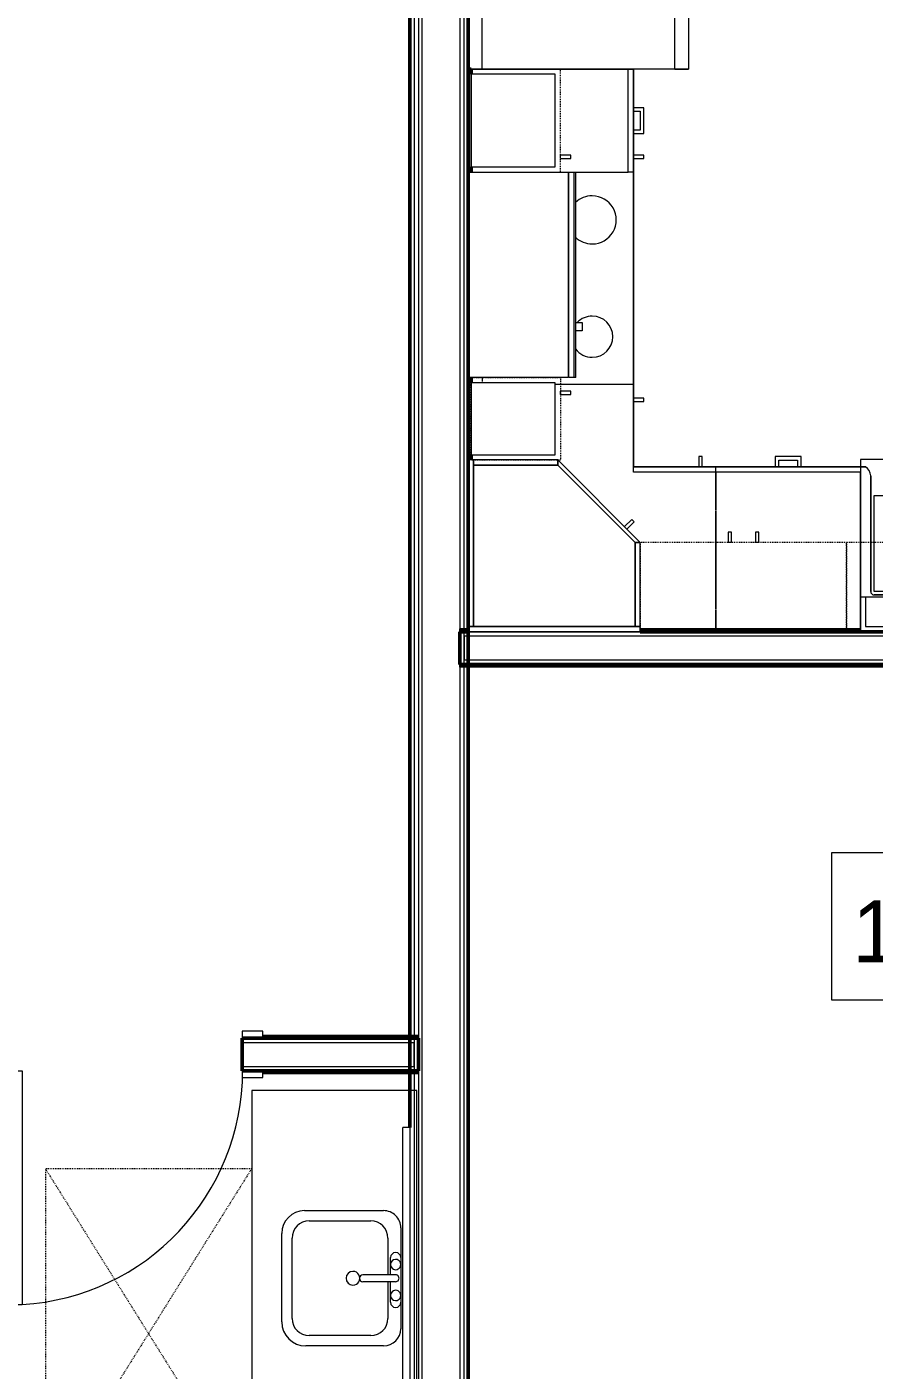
# Model space of a CAD drawing. Header units: inches. Extents: x -4218 to -1830, y 9756 to 12426.
# Drawn here: x -2976.3 to -2853, y 10543 to 10738.4 of the extents above; entities that cross this region are included whole.
import ezdxf

# ---------------------------------------------------------------- set-up
doc = ezdxf.new("R2010")
doc.units = ezdxf.units.IN
doc.header["$MEASUREMENT"] = 0
doc.linetypes.add('Dash', pattern=[0.25, 0.125, -0.125])
for name, color, linetype, lineweight in [('0-1', 7, 'Continuous', 5), ('0-2', 252, 'Continuous', 9), ('A-AREA-IDEN', 2, 'Continuous', 9), ('A-DOOR-1', 7, 'Continuous', 9), ('A-DOOR-2', 50, 'Continuous', 20), ('A-DOOR-FRAM-1', 50, 'Continuous', 20), ('A-GENM-HDLN-1', 7, 'Dash', 9), ('A-WALL-1', 250, 'Continuous', 50), ('A-WALL-2', 10, 'Continuous', 13), ('A-WALL-3', 253, 'Continuous', 9), ('A-WALL-4', 254, 'Continuous', 9), ('A-WALL-5', 252, 'Continuous', 9), ('A-WALL-6', 7, 'Continuous', 9), ('A-WALL-7', 90, 'Continuous', 9), ('A-WALL-8', 113, 'Continuous', 9), ('I-WALL-1', 250, 'Continuous', 50), ('I-WALL-3', 253, 'Continuous', 9), ('I-WALL-4', 252, 'Continuous', 9), ('P-SANR-FIXT-1', 7, 'Continuous', 9), ('P-SANR-FIXT-2', 252, 'Continuous', 9), ('Q-CASE', 31, 'Continuous', 9), ('Q-CASE-1', 253, 'Continuous', 9), ('Q-CASE-2', 252, 'Continuous', 9), ('Q-CASE-3', 7, 'Continuous', 9), ('Q-CASE-5', 254, 'Continuous', 9), ('Q-CASE-6', 7, 'Dash', 9), ('Q-SPCQ-1', 7, 'Continuous', 9)]:
    doc.layers.add(name, color=color, linetype=linetype, lineweight=lineweight)
doc.styles.add('Century Gothic', font='ufonts.com_century-gothic.ttf', dxfattribs={"height": 9})

# ---------------------------------------------------------------- blocks, each defined once
blk = doc.blocks.new('Basic Wall _ INT - W4BØF - _5_8 GYP - 2X4 WOOD_BATT_ - 5_8 GYP_ - ___-2682888-BACKGROUND - 1ST FLOOR')
at = {"layer": 'A-WALL-3'}
for p, q in [((-2941.95, 10591.29), (-2944.95, 10591.29)), ((-2920.57, 10591.64), (-2919.32, 10591.64)), ((-2919.32, 10591.29), (-2920.57, 10591.29)), ((-2919.32, 10591.7), (-2919.32, 10591.41)), ((-2919.32, 10591.41), (-2919.32, 10591.33)), ((-2919.32, 10591.33), (-2919.32, 10591.29))]:
    blk.add_line(p, q, dxfattribs=at)
at = {"layer": 'A-WALL-4'}
for p, q in [((-2919.32, 10591.64), (-2919.32, 10591.7)), ((-2919.32, 10591.5), (-2919.32, 10591.64)), ((-2919.32, 10591.43), (-2919.32, 10591.49)), ((-2919.32, 10591.29), (-2919.32, 10591.31))]:
    blk.add_line(p, q, dxfattribs=at)
at = {"layer": 'A-WALL-5'}
for p, q in [((-2941.95, 10591.64), (-2920.57, 10591.64)), ((-2920.57, 10591.29), (-2941.95, 10591.29)), ((-2920.57, 10591.7), (-2919.32, 10591.7)), ((-2919.32, 10591.41), (-2920.57, 10591.41))]:
    blk.add_line(p, q, dxfattribs=at)
at = {"layer": 'A-WALL-6'}
for p, q in [((-2941.95, 10591.7), (-2920.57, 10591.7)), ((-2920.57, 10591.41), (-2941.95, 10591.41))]:
    blk.add_line(p, q, dxfattribs=at)
blk = doc.blocks.new('Basic Wall _ INT - W4BØF - _5_8 GYP - 2X4 WOOD_BATT_ - 5_8 GYP_ - ___-2682887-BACKGROUND - 1ST FLOOR')
at = {"layer": 'A-WALL-3'}
for p, q in [((-2941.95, 10586.54), (-2944.95, 10586.54)), ((-2919.32, 10586.54), (-2920.57, 10586.54)), ((-2919.32, 10586.54), (-2919.32, 10586.5)), ((-2919.32, 10586.5), (-2919.32, 10586.41)), ((-2919.32, 10586.41), (-2919.32, 10586.13)), ((-2920.57, 10586.19), (-2919.32, 10586.19))]:
    blk.add_line(p, q, dxfattribs=at)
at = {"layer": 'A-WALL-4'}
for p, q in [((-2919.32, 10586.52), (-2919.32, 10586.54)), ((-2919.32, 10586.34), (-2919.32, 10586.4)), ((-2919.32, 10586.19), (-2919.32, 10586.33)), ((-2919.32, 10586.13), (-2919.32, 10586.19))]:
    blk.add_line(p, q, dxfattribs=at)
at = {"layer": 'A-WALL-5'}
for p, q in [((-2920.57, 10586.54), (-2941.95, 10586.54)), ((-2920.57, 10586.41), (-2919.32, 10586.41)), ((-2941.95, 10586.19), (-2920.57, 10586.19)), ((-2920.57, 10586.13), (-2919.32, 10586.13))]:
    blk.add_line(p, q, dxfattribs=at)
at = {"layer": 'A-WALL-6'}
for p, q in [((-2941.95, 10586.41), (-2920.57, 10586.41)), ((-2941.95, 10586.13), (-2920.57, 10586.13))]:
    blk.add_line(p, q, dxfattribs=at)
blk = doc.blocks.new('SWING - SINGLE - FLUSH - 2-10 x 6-8 - PRIVACY-3199407-BACKGROUND - 1ST FLOOR')
at = {"layer": 'A-DOOR-1'}
blk.add_arc((17, 2.37), 34.07, 93.3657, 180, dxfattribs=at)
at = {"layer": 'A-DOOR-2'}
for p, q in [((15, 2.37), (15, 36.38)), ((17, 36.38), (15, 36.38)), ((17, 2.37), (17, 36.38)), ((17, 2.37), (15, 2.37))]:
    blk.add_line(p, q, dxfattribs=at)
at = {"layer": 'A-DOOR-FRAM-1'}
for p, q in [((-17, 3.37), (-20, 3.37)), ((-20, 3.37), (-20, 2.37)), ((-20, 2.37), (-17, 2.37)), ((-17, 2.37), (-17, 3.37)), ((20, 3.37), (17, 3.37)), ((17, 3.37), (17, 2.37)), ((17, 2.37), (20, 2.37)), ((20, 2.37), (20, 3.37)), ((-17, -2.38), (-20, -2.38)), ((-20, -2.38), (-20, -3.38)), ((-20, -3.38), (-17, -3.38)), ((-17, -3.38), (-17, -2.38)), ((20, -2.38), (17, -2.38)), ((17, -2.38), (17, -3.38)), ((17, -3.38), (20, -3.38)), ((20, -3.38), (20, -2.38))]:
    blk.add_line(p, q, dxfattribs=at)
blk = doc.blocks.new('Basic Wall _ INT - W4BØF - _5_8 GYP - 2X4 WOOD_BATT_ - 5_8 GYP_ - ___-2701686-BACKGROUND - 1ST FLOOR')
at = {"layer": 'A-WALL-3'}
for p, q in [((-2913.3, 10645.66), (-2913.3, 10645.64)), ((-2913.3, 10645.66), (-2912.07, 10645.66)), ((-2913.3, 10645.52), (-2913.3, 10645.46)), ((-2913.3, 10645.46), (-2913.3, 10645.31)), ((-2913.3, 10645.31), (-2913.3, 10645.25)), ((-2912.07, 10645.31), (-2913.3, 10645.31)), ((-2792.41, 10645.31), (-2792.52, 10645.31)), ((-2792.32, 10645.31), (-2792.41, 10645.31)), ((-2792.26, 10645.31), (-2792.31, 10645.31)), ((-2792.11, 10645.66), (-2787.36, 10645.66)), ((-2791.52, 10645.31), (-2792.11, 10645.31)), ((-2787.39, 10645.31), (-2791.49, 10645.31)), ((-2787.16, 10645.31), (-2787.22, 10645.31)), ((-2787.07, 10645.31), (-2787.16, 10645.31)), ((-2786.95, 10645.31), (-2787.07, 10645.31)), ((-2763.69, 10645.31), (-2763.77, 10645.31)), ((-2763.59, 10645.31), (-2763.66, 10645.31)), ((-2763.36, 10645.6), (-2763.36, 10645.55)), ((-2763.36, 10645.55), (-2763.36, 10645.54)), ((-2763.36, 10645.54), (-2763.36, 10645.37)), ((-2763.36, 10645.37), (-2763.36, 10645.25))]:
    blk.add_line(p, q, dxfattribs=at)
at = {"layer": 'A-WALL-4'}
for p, q in [((-2763.36, 10645.64), (-2763.36, 10645.66)), ((-2763.36, 10645.46), (-2763.36, 10645.52)), ((-2763.36, 10645.31), (-2763.36, 10645.46)), ((-2763.36, 10645.25), (-2763.36, 10645.31))]:
    blk.add_line(p, q, dxfattribs=at)
at = {"layer": 'A-WALL-5'}
for p, q in [((-2913.3, 10645.62), (-2913.3, 10645.66)), ((-2913.3, 10645.54), (-2913.3, 10645.62)), ((-2913.3, 10645.54), (-2912.07, 10645.54)), ((-2913.3, 10645.25), (-2913.3, 10645.54)), ((-2912.07, 10645.25), (-2913.3, 10645.25)), ((-2912.07, 10645.66), (-2792.11, 10645.66)), ((-2792.52, 10645.31), (-2912.07, 10645.31)), ((-2792.41, 10645.25), (-2792.52, 10645.25)), ((-2792.32, 10645.25), (-2792.41, 10645.25)), ((-2792.26, 10645.25), (-2792.31, 10645.25)), ((-2792.11, 10645.54), (-2791.5, 10645.54)), ((-2791.52, 10645.25), (-2792.11, 10645.25)), ((-2791.49, 10645.54), (-2787.37, 10645.54)), ((-2787.4, 10645.25), (-2791.49, 10645.25)), ((-2787.36, 10645.66), (-2763.36, 10645.66)), ((-2787.16, 10645.25), (-2787.22, 10645.25)), ((-2787.07, 10645.25), (-2787.16, 10645.25)), ((-2786.95, 10645.25), (-2787.07, 10645.25)), ((-2763.77, 10645.31), (-2786.95, 10645.31)), ((-2763.69, 10645.25), (-2763.77, 10645.25)), ((-2763.59, 10645.25), (-2763.66, 10645.25)), ((-2763.36, 10645.66), (-2763.36, 10645.62)), ((-2763.36, 10645.62), (-2763.36, 10645.6))]:
    blk.add_line(p, q, dxfattribs=at)
at = {"layer": 'A-WALL-6'}
for p, q in [((-2912.07, 10645.54), (-2792.11, 10645.54)), ((-2792.52, 10645.25), (-2912.07, 10645.25)), ((-2787.36, 10645.54), (-2763.36, 10645.54)), ((-2763.77, 10645.25), (-2786.95, 10645.25))]:
    blk.add_line(p, q, dxfattribs=at)
blk = doc.blocks.new('Basic Wall _ INT - W4BØF - _5_8 GYP - 2X4 WOOD_BATT_ - 5_8 GYP_ - ___-2701685-BACKGROUND - 1ST FLOOR')
at = {"layer": 'A-WALL-3'}
for p, q in [((-2913.3, 10650.83), (-2913.3, 10650.77)), ((-2763.68, 10650.83), (-2763.77, 10650.83)), ((-2763.58, 10650.83), (-2763.66, 10650.83)), ((-2763.52, 10650.83), (-2763.56, 10650.83)), ((-2913.3, 10650.77), (-2913.3, 10650.62)), ((-2912.07, 10650.77), (-2913.3, 10650.77)), ((-2913.3, 10650.62), (-2913.3, 10650.55)), ((-2913.3, 10650.44), (-2913.3, 10650.41)), ((-2913.3, 10650.41), (-2912.07, 10650.41)), ((-2855.05, 10650.54), (-2887.05, 10650.54)), ((-2821.53, 10650.54), (-2822.05, 10650.54)), ((-2764.81, 10650.54), (-2797.53, 10650.54)), ((-2763.36, 10650.54), (-2764.65, 10650.54))]:
    blk.add_line(p, q, dxfattribs=at)
at = {"layer": 'A-WALL-4'}
for p, q in [((-2912.05, 10650.41), (-2887.05, 10650.41)), ((-2855.05, 10650.77), (-2887.05, 10650.77)), ((-2887.05, 10650.41), (-2855.05, 10650.41)), ((-2855.05, 10650.41), (-2822.05, 10650.41)), ((-2821.53, 10650.77), (-2822.05, 10650.77)), ((-2822.05, 10650.41), (-2821.53, 10650.41)), ((-2767.34, 10650.77), (-2797.53, 10650.77)), ((-2797.53, 10650.41), (-2763.36, 10650.41)), ((-2763.77, 10650.77), (-2767.32, 10650.77)), ((-2763.68, 10650.77), (-2763.77, 10650.77)), ((-2763.58, 10650.77), (-2763.66, 10650.77)), ((-2763.52, 10650.77), (-2763.56, 10650.77)), ((-2763.36, 10650.79), (-2763.36, 10650.71)), ((-2763.36, 10650.71), (-2763.36, 10650.54)), ((-2763.36, 10650.54), (-2763.36, 10650.52)), ((-2763.36, 10650.52), (-2763.36, 10650.5)), ((-2763.36, 10650.5), (-2763.36, 10650.48)), ((-2763.36, 10650.48), (-2763.36, 10650.46)), ((-2763.36, 10650.46), (-2763.36, 10650.41))]:
    blk.add_line(p, q, dxfattribs=at)
at = {"layer": 'A-WALL-5'}
for p, q in [((-2913.3, 10650.54), (-2913.3, 10650.83)), ((-2912.07, 10650.83), (-2913.3, 10650.83)), ((-2855.05, 10650.83), (-2887.05, 10650.83)), ((-2821.53, 10650.83), (-2822.05, 10650.83)), ((-2768.05, 10650.83), (-2797.53, 10650.83)), ((-2763.77, 10650.83), (-2768.03, 10650.83)), ((-2912.07, 10650.54), (-2913.3, 10650.54)), ((-2913.3, 10650.46), (-2913.3, 10650.54)), ((-2913.3, 10650.41), (-2913.3, 10650.46))]:
    blk.add_line(p, q, dxfattribs=at)
at = {"layer": 'A-WALL-7'}
for p, q in [((-2763.36, 10650.62), (-2763.36, 10650.77)), ((-2763.36, 10650.55), (-2763.36, 10650.62)), ((-2763.36, 10650.41), (-2763.36, 10650.44))]:
    blk.add_line(p, q, dxfattribs=at)
blk = doc.blocks.new('Refrigerator_-_Side-by-Side_6047 - 36_ X 30_-1372843-BACKGROUND - 1ST FLOOR')
at = {"layer": 'Q-SPCQ-1'}
for p, q in [((-17.88, 15.58), (17.87, 15.58)), ((-17.88, -14.42), (-17.88, 15.58)), ((-17.88, 15.58), (-3.13, 15.58)), ((-17.88, 15.58), (-17.88, 13.58)), ((-3.13, 13.58), (-3.13, 15.58)), ((-2.63, 15.58), (17.87, 15.58)), ((-2.63, 15.58), (-2.63, 13.58)), ((17.87, 15.58), (17.87, -14.42)), ((17.87, 13.58), (17.87, 15.58)), ((-3.13, 13.58), (-17.88, 13.58)), ((17.87, 13.58), (-2.63, 13.58)), ((17.87, -14.42), (-17.88, -14.42))]:
    blk.add_line(p, q, dxfattribs=at)
blk = doc.blocks.new('Range - 24_ x 30_-V68-BACKGROUND - 1ST FLOOR')
at = {"layer": 'Q-SPCQ-1'}
blk.add_line((29.44, -22), (30, -22), dxfattribs=at)
for centre, radius, start, end in [((6.5, -6), 3.5, 360, 180), ((23.5, -6), 3, 0, 180), ((6.5, -6), 3.5, 180, 223.57), ((6.5, -6), 3.5, 316.3838, 0), ((23.5, -6), 3, 180, 225.7399), ((23.5, -6), 3, 306.1227, 0), ((6.5, -6), 3.5, 261.0228, 278.9772)]:
    blk.add_arc(centre, radius, start, end, dxfattribs=at)
blk = doc.blocks.new('300 Series Wall Hung Cabinet_302 - 33_ X 21_-2750688-BACKGROUND - 1ST FLOOR')
at = {"layer": 'Q-CASE-3'}
for p, q in [((-2.25, -15.38), (-1.76, -15.38)), ((-2.25, -15.38), (-2.25, -16.87)), ((-1.76, -16.87), (-1.76, -15.38)), ((1.75, -15.38), (2.24, -15.38)), ((1.75, -15.38), (1.75, -16.87)), ((2.24, -16.87), (2.24, -15.38)), ((-2.25, -16.87), (-1.76, -16.87)), ((1.75, -16.87), (2.24, -16.87))]:
    blk.add_line(p, q, dxfattribs=at)
at = {"layer": 'Q-CASE-6'}
for p, q in [((16.5, -2.38), (-16.5, -2.38)), ((-16.5, -2.38), (-16.5, -15.38)), ((16.5, -15.38), (16.5, -2.38)), ((-16.5, -15.38), (16.5, -15.38))]:
    blk.add_line(p, q, dxfattribs=at)
blk = doc.blocks.new('Base Cabinet 4 Drawer 254 - Base Cabinet 4 Drawer 254 21_-V69-BACKGROUND - 1ST FLOOR')
at = {"layer": 'Q-CASE-1'}
for p, q in [((-0.64, 24), (-1.14, 24)), ((2.11, 24), (2.61, 24)), ((-9.76, 0.38), (-9.76, 0)), ((11.24, 0), (11.24, 0.38))]:
    blk.add_line(p, q, dxfattribs=at)
at = {"layer": 'Q-CASE-2'}
for p, q in [((-9.76, 24), (11.24, 24)), ((-9.76, 23.25), (-9.76, 24)), ((-0.64, 24), (-1.14, 24)), ((2.11, 24), (2.61, 24)), ((11.24, 24), (11.24, 23.25)), ((11.24, 23.25), (-9.76, 23.25)), ((-9.76, 23.25), (-9.76, 17.69)), ((11.24, 5.2), (11.24, 23.25)), ((-9.76, 17.61), (-9.76, 3.32)), ((11.24, 0.38), (11.24, 5.17)), ((-9.76, 3.26), (-9.76, 0.38))]:
    blk.add_line(p, q, dxfattribs=at)
at = {"layer": 'Q-CASE-3'}
for p, q in [((2.61, 25.5), (-1.14, 25.5)), ((-1.14, 25.5), (-1.14, 24)), ((2.61, 24), (2.61, 25.5)), ((-0.64, 24), (-0.64, 25)), ((-0.64, 25), (2.11, 25)), ((2.11, 25), (2.11, 24))]:
    blk.add_line(p, q, dxfattribs=at)
at = {"layer": 'Q-CASE-5'}
for p, q in [((-0.64, 24), (-1.14, 24)), ((-0.64, 24), (-1.14, 24)), ((2.11, 24), (2.61, 24)), ((2.11, 24), (2.61, 24)), ((-9.76, 0), (11.24, 0))]:
    blk.add_line(p, q, dxfattribs=at)
blk = doc.blocks.new('Vanity Cabinet-Double Door - 33_-V37-BACKGROUND - 1ST FLOOR')
at = {"layer": 'Q-CASE-1'}
for p, q in [((-15.76, 0.38), (-15.76, 0)), ((-15.76, 0.38), (-15.76, 0)), ((17.24, 0), (17.24, 0.38)), ((17.24, 0), (17.24, 0.38))]:
    blk.add_line(p, q, dxfattribs=at)
at = {"layer": 'Q-CASE-2'}
for p, q in [((-15.76, 5.1), (-15.76, 0.38)), ((-15.76, 5.1), (-15.76, 0.38)), ((-15.01, 5.1), (-15.01, 0.75)), ((16.49, 0.75), (16.49, 5.1)), ((17.24, 0.38), (17.24, 5.1)), ((17.24, 0.38), (17.24, 5.1)), ((-15.01, 0.75), (-0.34, 0.75)), ((1.82, 0.75), (16.49, 0.75))]:
    blk.add_line(p, q, dxfattribs=at)
at = {"layer": 'Q-CASE-5'}
blk.add_line((-15.76, 0), (17.24, 0), dxfattribs=at)
blk.add_line((-15.76, 0), (17.24, 0), dxfattribs=at)
blk.add_line((-15.76, 0), (17.24, 0), dxfattribs=at)
blk = doc.blocks.new('308 - 308 x 27_-2727438-BACKGROUND - 1ST FLOOR')
at = {"layer": 'Q-CASE'}
for p, q in [((-11.25, -15.38), (-12, -15.38)), ((-12, -15.38), (0, -27.38)), ((0, -26.63), (-11.25, -15.38)), ((0, -27.38), (0, -26.63))]:
    blk.add_line(p, q, dxfattribs=at)
at = {"layer": 'Q-CASE-3'}
for p, q in [((13, -2.38), (-12, -2.38)), ((-12, -2.38), (-12, -3.13)), ((-11.25, -3.13), (-12, -3.13)), ((-12, -3.13), (-12, -15.38)), ((-12, -3.13), (13, -3.13)), ((12.25, -3.13), (-11.25, -3.13)), ((-11.25, -3.13), (-11.25, -15.38)), ((-11.25, -15.38), (-11.25, -3.13)), ((12.25, -26.63), (12.25, -3.13)), ((13, -3.13), (12.25, -3.13)), ((12.25, -3.13), (12.25, -27.38)), ((13, -3.13), (13, -2.38)), ((13, -27.38), (13, -3.13)), ((-12, -15.38), (-11.25, -15.38)), ((-11.25, -15.38), (0, -26.63)), ((-10.05, -17.33), (-11.11, -18.39)), ((-11.11, -18.39), (-10.76, -18.73)), ((-10.76, -18.73), (-9.7, -17.67)), ((0, -26.63), (12.25, -26.63)), ((12.25, -26.63), (0, -26.63)), ((0, -26.63), (0, -27.38)), ((12.25, -27.38), (12.25, -26.63)), ((0, -27.38), (12.25, -27.38)), ((12.25, -27.38), (13, -27.38))]:
    blk.add_line(p, q, dxfattribs=at)
blk = doc.blocks.new('300 Series Wall Hung Cabinet_301 - 12_ x 27_-2528054-BACKGROUND - 1ST FLOOR')
at = {"layer": 'Q-CASE-3'}
for p, q in [((-3.51, 14.69), (-4, 14.69)), ((-4, 14.69), (-4, 13.19)), ((-3.51, 13.19), (-3.51, 14.69)), ((5.25, 12.44), (-5.25, 12.44)), ((-5.25, 12.44), (-5.25, 0.19)), ((-3.51, 13.19), (-4, 13.19)), ((5.25, 0.19), (5.25, 12.44)), ((-5.25, 0.19), (5.25, 0.19))]:
    blk.add_line(p, q, dxfattribs=at)
at = {"layer": 'Q-CASE-6'}
for p, q in [((-6, 0.19), (-6, 13.19)), ((-6, 13.19), (6, 13.19)), ((6, 13.19), (6, 0.19)), ((6, 0.19), (-6, 0.19))]:
    blk.add_line(p, q, dxfattribs=at)
blk = doc.blocks.new('30quot_MicrowaveVent_11166 - 70cm miele oven-2804781-BACKGROUND - 1ST FLOOR')
at = {"layer": 'Q-CASE-3'}
for p, q in [((8.88, 16.6), (7.69, 16.6)), ((7.69, 15.63), (7.69, 16.55)), ((8.88, 16.55), (8.88, 15.63)), ((15.68, 15.6), (-14.2, 15.6)), ((-14.2, 15.39), (-14.2, 15.6)), ((-14.2, 14.61), (-14.2, 15.39)), ((15.68, 15.39), (-14.2, 15.39)), ((15.68, 14.61), (-14.2, 14.61)), ((-14.2, 0), (-14.2, 14.49)), ((-14.2, 14.49), (15.68, 14.49)), ((15.68, 15.6), (15.68, 15.39)), ((15.68, 15.39), (15.68, 14.61)), ((15.68, 14.49), (15.68, 0)), ((-14.2, 0), (15.68, 0))]:
    blk.add_line(p, q, dxfattribs=at)
blk = doc.blocks.new('Base Cabinet Corner 197 - Base Cabinet Corner 197-V71-BACKGROUND - 1ST FLOOR')
at = {"layer": 'Q-CASE-1'}
for p, q in [((-22.89, 36), (-23.26, 36)), ((-23.26, 36), (-23.26, 25)), ((10.73, 24), (10.24, 24)), ((12.74, 0), (12.74, 0.38))]:
    blk.add_line(p, q, dxfattribs=at)
at = {"layer": 'Q-CASE-2'}
for p, q in [((0.74, 36), (-10.64, 36)), ((0.74, 23.25), (0.74, 36)), ((0.74, 24), (0.74, 36)), ((0.73, 33.51), (0.73, 34)), ((12.74, 24), (0.74, 24)), ((0.74, 23.25), (0.74, 24)), ((10.73, 24), (10.24, 24)), ((12.74, 17.69), (12.74, 24)), ((2.15, 23.25), (0.74, 23.25)), ((12.74, 23.25), (2.16, 23.25)), ((12.74, 3.32), (12.74, 17.61)), ((12.74, 0.38), (12.74, 3.26))]:
    blk.add_line(p, q, dxfattribs=at)
at = {"layer": 'Q-CASE-3'}
for p, q in [((2.23, 34), (0.74, 34)), ((0.74, 33.51), (2.23, 33.51)), ((2.23, 33.51), (2.23, 34)), ((10.73, 25.5), (10.24, 25.5)), ((10.24, 25.5), (10.24, 24)), ((10.73, 24), (10.73, 25.5))]:
    blk.add_line(p, q, dxfattribs=at)
at = {"layer": 'Q-CASE-5'}
for p, q in [((-23.26, 0), (1.74, 0)), ((1.74, 0), (12.74, 0))]:
    blk.add_line(p, q, dxfattribs=at)
blk = doc.blocks.new('300 Series Wall Hung Cabinet_301 - 15_ x 27_-2760267-BACKGROUND - 1ST FLOOR')
at = {"layer": 'Q-CASE-3'}
for p, q in [((6.75, -0.19), (-6.75, -0.19)), ((-6.75, -0.19), (-6.75, -12.44)), ((6.75, -12.44), (6.75, -0.19)), ((-6.75, -12.44), (6.75, -12.44)), ((-5.5, -13.19), (-5.01, -13.19)), ((-5.5, -13.19), (-5.5, -14.69)), ((-5.01, -14.69), (-5.01, -13.19)), ((-5.5, -14.69), (-5.01, -14.69))]:
    blk.add_line(p, q, dxfattribs=at)
at = {"layer": 'Q-CASE-6'}
for p, q in [((7.5, -0.19), (-7.5, -0.19)), ((-7.5, -0.19), (-7.5, -13.19)), ((7.5, -13.19), (7.5, -0.19)), ((-7.5, -13.19), (7.5, -13.19))]:
    blk.add_line(p, q, dxfattribs=at)
blk = doc.blocks.new('Stainless Steel Farmhous Kitchen Sink - Stainless Steel Farmhous Kitchen Sink-V83-BACKGROUND - 1ST FLOOR')
at = {"layer": 'P-SANR-FIXT-1'}
for p, q in [((-33, 22.2), (-33, 21.15)), ((0, 22.2), (-33, 22.2)), ((0, 21.15), (0, 22.2)), ((-31, 3), (-31, 16.96)), ((-31, 16.96), (-2, 16.96)), ((-2, 16.96), (-2, 3)), ((-17.08, 3), (-31, 3)), ((-2, 3), (-15.64, 3))]:
    blk.add_line(p, q, dxfattribs=at)
at = {"layer": 'P-SANR-FIXT-2'}
for p, q in [((-33, 21.15), (-33, 2.35)), ((0, 2.35), (0, 21.15)), ((-33, 2.32), (-33, 2.25)), ((-33, 2.25), (-17.09, 2.25)), ((-15.88, 2.25), (0, 2.25)), ((0, 2.25), (0, 2.32))]:
    blk.add_line(p, q, dxfattribs=at)
blk = doc.blocks.new('300 Series Wall Hung Cabinet_302 - 30_ X 27_-2569782-BACKGROUND - 1ST FLOOR')
at = {"layer": 'Q-CASE-3'}
for p, q in [((-2.25, -15.38), (-1.76, -15.38)), ((-2.25, -15.38), (-2.25, -16.87)), ((-1.76, -16.87), (-1.76, -15.38)), ((1.75, -15.38), (2.24, -15.38)), ((1.75, -15.38), (1.75, -16.87)), ((2.24, -16.87), (2.24, -15.38)), ((-2.25, -16.87), (-1.76, -16.87)), ((1.75, -16.87), (2.24, -16.87))]:
    blk.add_line(p, q, dxfattribs=at)
at = {"layer": 'Q-CASE-6'}
for p, q in [((15, -2.38), (-15, -2.38)), ((-15, -2.38), (-15, -15.38)), ((15, -15.38), (15, -2.38)), ((-15, -15.38), (15, -15.38))]:
    blk.add_line(p, q, dxfattribs=at)
blk = doc.blocks.new('Single Door 1 Drawer 211 - 211 Base Cabinet Single Door1 Drawer 15_-V100-BACKGROUND - 1ST FLOOR')
at = {"layer": 'Q-CASE-1'}
for p, q in [((-11.26, 23.25), (-11.26, 24)), ((1.73, 24), (1.24, 24)), ((-11.26, 23.25), (-11.26, 2)), ((-11.26, 0.37), (-11.26, 0)), ((-11.26, 0), (3.74, 0))]:
    blk.add_line(p, q, dxfattribs=at)
at = {"layer": 'Q-CASE-2'}
for p, q in [((-11.26, 24), (3.74, 24)), ((-5.14, 24), (-5.64, 24)), ((-2.39, 24), (-1.89, 24)), ((1.73, 24), (1.24, 24)), ((3.74, 24), (3.74, 23.25)), ((3.74, 23.25), (-11.26, 23.25)), ((3.74, 15.6), (3.74, 23.25)), ((3.74, 14.49), (3.74, 14.61)), ((-11.26, 2), (-11.26, 0.37))]:
    blk.add_line(p, q, dxfattribs=at)
at = {"layer": 'Q-CASE-3'}
for p, q in [((-1.89, 25.5), (-5.64, 25.5)), ((-5.64, 25.5), (-5.64, 24)), ((-1.89, 24), (-1.89, 25.5)), ((1.73, 25.5), (1.24, 25.5)), ((1.24, 25.5), (1.24, 24)), ((1.73, 24), (1.73, 25.5)), ((-5.14, 24), (-5.14, 25)), ((-5.14, 25), (-2.39, 25)), ((-2.39, 25), (-2.39, 24))]:
    blk.add_line(p, q, dxfattribs=at)
blk = doc.blocks.new('M_Sink Vanity-Square - 500 x 440mm-1372835-BACKGROUND - 1ST FLOOR')
at = {"layer": 'P-SANR-FIXT-1'}
for p, q in [((-5.72, 10.23), (7.14, 10.23)), ((-5.22, 8.73), (6.46, 8.73)), ((-9.22, -4.59), (-9.22, 6.73)), ((-7.72, -2.72), (-7.72, 6.23)), ((8.96, 6.23), (8.96, -2.72)), ((10.46, 6.91), (10.46, -4.59)), ((0.12, -6.33), (0.12, -1.59)), ((1.12, -6.33), (1.12, -1.59)), ((0.12, -5.22), (-5.22, -5.22)), ((-2.88, -5.59), (0.12, -5.59)), ((6.46, -5.22), (1.12, -5.22)), ((1.12, -5.59), (3.62, -5.59)), ((7.96, -7.09), (-6.72, -7.09)), ((3.62, -7.09), (-2.88, -7.09))]:
    blk.add_line(p, q, dxfattribs=at)
for centre, radius, start, end in [((-5.72, 6.73), 3.5, 90, 180), ((7.14, 6.91), 3.32, 360, 90), ((-5.22, 6.23), 2.5, 90, 180), ((6.46, 6.23), 2.5, 360, 90), ((0.62, -0.13), 1, 360, 180), ((0.62, -0.13), 1, 180, 0), ((0.62, -1.59), 0.5, 360, 180), ((-5.22, -2.72), 2.5, 180, 270), ((6.46, -2.72), 2.5, 270, 360), ((-6.72, -4.59), 2.5, 180, 270), ((-2.88, -6.34), 0.75, 90, 270), ((-1.88, -6.34), 0.75, 360, 180), ((2.62, -6.34), 0.75, 0, 180), ((3.62, -6.34), 0.75, 270, 90), ((7.96, -4.59), 2.5, 270, 0), ((-1.88, -6.34), 0.75, 180, 0), ((0.62, -6.33), 0.5, 180, 0), ((2.62, -6.34), 0.75, 180, 0)]:
    blk.add_arc(centre, radius, start, end, dxfattribs=at)
blk = doc.blocks.new('Bath Vanity - Bath Vanity 60_-3150019-BACKGROUND - 1ST FLOOR')
at = {"layer": 'Q-CASE-2'}
for p, q in [((-29.26, 1), (-29.26, 0)), ((30.74, 0), (30.74, 1)), ((-29.26, 0), (30.74, 0))]:
    blk.add_line(p, q, dxfattribs=at)
at = {"layer": 'Q-CASE-3'}
for p, q in [((30.74, 24), (-29.26, 24)), ((-29.26, 24), (-29.26, 1)), ((30.74, 1), (30.74, 24))]:
    blk.add_line(p, q, dxfattribs=at)
blk = doc.blocks.new('ADA Clearances - 30_x48_-V119-BACKGROUND - 1ST FLOOR')
at = {"layer": 'A-GENM-HDLN-1'}
for p, q in [((15, -24), (-15, 24)), ((-15, -24), (15, 24)), ((15, 24), (-15, 24)), ((15, -24), (15, 24)), ((-15, -24), (15, -24))]:
    blk.add_line(p, q, dxfattribs=at)
blk = doc.blocks.new('BATHROOM MIRROR - BATHROOM MIRROR 48_-3123886-BACKGROUND - 1ST FLOOR')
at = {"layer": 'Q-CASE-3'}
for p, q in [((-23.26, -23), (24.74, -23)), ((-23.26, -23), (-23.26, -24)), ((24.74, -24), (24.74, -23)), ((24.74, -24), (-23.26, -24))]:
    blk.add_line(p, q, dxfattribs=at)
at = {"layer": 'Q-CASE-5'}
blk.add_line((21.74, -24), (-20.26, -24), dxfattribs=at)
blk = doc.blocks.new('CTR - 1st Phase - Unit Layouts_rvt-1-BACKGROUND - 1ST FLOOR')
at = {"layer": 'A-WALL-1'}
for p, q in [((-2911.67, 10732.3), (-2912.05, 10732.3)), ((-2912.05, 10732.3), (-2912.05, 10717.3)), ((-2911.67, 10731.55), (-2911.67, 10732.3)), ((-2911.67, 10717.3), (-2911.67, 10718.05)), ((-2912.05, 10687.41), (-2912.05, 10675.41)), ((-2911.67, 10686.66), (-2911.67, 10687.41)), ((-2911.67, 10675.41), (-2911.67, 10676.16)), ((-2912.05, 10650.41), (-2913.3, 10650.41)), ((-2913.3, 10650.41), (-2913.3, 10649.79)), ((-2913.3, 10649.79), (-2913.3, 10646.29)), ((-2763.36, 10650.41), (-2887.05, 10650.41)), ((-2913.3, 10646.29), (-2913.3, 10645.66)), ((-2913.3, 10645.66), (-2792.11, 10645.66)), ((-2919.32, 10591.29), (-2944.95, 10591.29)), ((-2944.95, 10591.29), (-2944.95, 10586.54)), ((-2919.32, 10590.66), (-2919.32, 10591.29)), ((-2919.32, 10587.16), (-2919.32, 10590.66)), ((-2944.95, 10586.54), (-2919.32, 10586.54)), ((-2919.32, 10586.54), (-2919.32, 10587.16))]:
    blk.add_line(p, q, dxfattribs=at)
at = {"layer": 'A-WALL-2'}
for p, q in [((-2912.67, 10649.79), (-2912.67, 10646.29)), ((-2763.36, 10649.79), (-2912.67, 10649.79)), ((-2791.49, 10646.29), (-2912.67, 10646.29)), ((-2944.95, 10590.66), (-2919.95, 10590.66)), ((-2919.95, 10587.16), (-2919.95, 10590.66)), ((-2944.95, 10587.16), (-2919.95, 10587.16))]:
    blk.add_line(p, q, dxfattribs=at)
at = {"layer": 'A-WALL-3'}
for p, q in [((-2913.3, 10645.66), (-2913.3, 10650.41)), ((-2912.07, 10645.66), (-2792.52, 10645.66)), ((-2920.57, 10591.29), (-2941.95, 10591.29)), ((-2941.95, 10586.54), (-2920.57, 10586.54))]:
    blk.add_line(p, q, dxfattribs=at)
at = {"layer": 'A-WALL-4'}
for p, q in [((-2912.07, 10650.41), (-2913.3, 10650.41)), ((-2855.05, 10650.41), (-2887.05, 10650.41)), ((-2913.3, 10645.66), (-2912.07, 10645.66)), ((-2941.95, 10591.29), (-2944.95, 10591.29)), ((-2919.32, 10591.29), (-2920.57, 10591.29)), ((-2919.32, 10591.29), (-2919.32, 10586.54)), ((-2944.95, 10586.54), (-2941.95, 10586.54)), ((-2920.57, 10586.54), (-2919.32, 10586.54))]:
    blk.add_line(p, q, dxfattribs=at)
at = {"layer": 'A-WALL-5'}
for p, q in [((-2911.67, 10732.3), (-2912.05, 10732.3)), ((-2912.05, 10732.3), (-2912.05, 10717.3)), ((-2911.67, 10731.55), (-2911.67, 10732.3)), ((-2911.67, 10717.3), (-2911.67, 10718.05)), ((-2912.05, 10687.41), (-2912.05, 10675.41)), ((-2911.67, 10686.66), (-2911.67, 10687.41)), ((-2911.67, 10675.41), (-2911.67, 10676.16)), ((-2944.95, 10586.54), (-2944.95, 10591.29))]:
    blk.add_line(p, q, dxfattribs=at)
at = {"layer": 'A-WALL-7'}
blk.add_line((-2887.05, 10650.41), (-2912.05, 10650.41), dxfattribs=at)
at = {"layer": 'A-WALL-8'}
for p, q in [((-2911.67, 10732.3), (-2912.05, 10732.3)), ((-2912.05, 10732.3), (-2912.05, 10717.3)), ((-2912.05, 10717.3), (-2912.05, 10732.3)), ((-2912.05, 10732.3), (-2911.67, 10732.3)), ((-2910.05, 10732.3), (-2911.67, 10732.3)), ((-2911.67, 10732.3), (-2910.05, 10732.3)), ((-2910.05, 10732.3), (-2888.05, 10732.3)), ((-2888.05, 10674.41), (-2888.05, 10732.3)), ((-2888.05, 10732.3), (-2888.05, 10674.41)), ((-2912.05, 10687.41), (-2912.05, 10675.41)), ((-2912.05, 10675.41), (-2912.05, 10687.41)), ((-2854.3, 10674.41), (-2888.05, 10674.41)), ((-2888.05, 10674.41), (-2854.3, 10674.41)), ((-2853.55, 10656.27), (-2853.55, 10673.11)), ((-2853.55, 10673.11), (-2853.55, 10656.27)), ((-2839.14, 10655.77), (-2853.05, 10655.77)), ((-2853.05, 10655.77), (-2839.14, 10655.77)), ((-2912.05, 10650.41), (-2887.05, 10650.41)), ((-2887.05, 10650.41), (-2912.05, 10650.41)), ((-2887.05, 10650.41), (-2763.36, 10650.41)), ((-2763.36, 10650.41), (-2887.05, 10650.41))]:
    blk.add_line(p, q, dxfattribs=at)
for centre, radius, start, end in [((-2855.05, 10673.11), 1.5, 360, 60.1638), ((-2855.05, 10673.11), 1.5, 0, 60.1638), ((-2853.05, 10656.27), 0.5, 180, 270), ((-2853.05, 10656.27), 0.5, 180, 270)]:
    blk.add_arc(centre, radius, start, end, dxfattribs=at)
at = {"layer": '0-2'}
for name, p, rotation in [('Refrigerator_-_Side-by-Side_6047 - 36_ X 30_-1372843-BACKGROUND - 1ST FLOOR', (-2895.63, 10750.17), 269.9999999999551), ('Single Door 1 Drawer 211 - 211 Base Cabinet Single Door1 Drawer 15_-V100-BACKGROUND - 1ST FLOOR', (-2912.05, 10721.03), 269.9999999999849), ('300 Series Wall Hung Cabinet_301 - 15_ x 27_-2760267-BACKGROUND - 1ST FLOOR', (-2911.86, 10724.8), 89.99999999998202), ('30quot_MicrowaveVent_11166 - 70cm miele oven-2804781-BACKGROUND - 1ST FLOOR', (-2912.05, 10703.09), 269.9999999999797), ('Range - 24_ x 30_-V68-BACKGROUND - 1ST FLOOR', (-2888.05, 10716.85), 269.9999999999599), ('300 Series Wall Hung Cabinet_301 - 12_ x 27_-2528054-BACKGROUND - 1ST FLOOR', (-2911.86, 10681.41), 269.999999999982), ('308 - 308 x 27_-2727438-BACKGROUND - 1ST FLOOR', (-2899.05, 10648.04), 180), ('300 Series Wall Hung Cabinet_302 - 30_ X 27_-2569782-BACKGROUND - 1ST FLOOR', (-2872.05, 10648.04), 180), ('300 Series Wall Hung Cabinet_302 - 33_ X 21_-2750688-BACKGROUND - 1ST FLOOR', (-2840.55, 10648.04), 180), ('SWING - SINGLE - FLUSH - 2-10 x 6-8 - PRIVACY-3199407-BACKGROUND - 1ST FLOOR', (-2961.95, 10588.91), 180), ('Bath Vanity - Bath Vanity 60_-3150019-BACKGROUND - 1ST FLOOR', (-2919.57, 10552.93), 90.00000000017424), ('BATHROOM MIRROR - BATHROOM MIRROR 48_-3123886-BACKGROUND - 1ST FLOOR', (-2944.57, 10553.55), 90.00000000009632), ('ADA Clearances - 30_x48_-V119-BACKGROUND - 1ST FLOOR', (-2958.57, 10548.29), 180), ('M_Sink Vanity-Square - 500 x 440mm-1372835-BACKGROUND - 1ST FLOOR', (-2928.97, 10555.72), 90.00000000019057)]:
    blk.add_blockref(name, p, dxfattribs=dict(at, rotation=rotation))
for name, p in [('Base Cabinet Corner 197 - Base Cabinet Corner 197-V71-BACKGROUND - 1ST FLOOR', (-2888.79, 10650.41)), ('Base Cabinet 4 Drawer 254 - Base Cabinet 4 Drawer 254 21_-V69-BACKGROUND - 1ST FLOOR', (-2866.29, 10650.41)), ('Stainless Steel Farmhous Kitchen Sink - Stainless Steel Farmhous Kitchen Sink-V83-BACKGROUND - 1ST FLOOR', (-2822.05, 10653.27)), ('Vanity Cabinet-Double Door - 33_-V37-BACKGROUND - 1ST FLOOR', (-2839.29, 10650.41)), ('Basic Wall _ INT - W4BØF - _5_8 GYP - 2X4 WOOD_BATT_ - 5_8 GYP_ - ___-2701685-BACKGROUND - 1ST FLOOR', (0, 0)), ('Basic Wall _ INT - W4BØF - _5_8 GYP - 2X4 WOOD_BATT_ - 5_8 GYP_ - ___-2701686-BACKGROUND - 1ST FLOOR', (0, 0)), ('Basic Wall _ INT - W4BØF - _5_8 GYP - 2X4 WOOD_BATT_ - 5_8 GYP_ - ___-2682888-BACKGROUND - 1ST FLOOR', (0, 0)), ('Basic Wall _ INT - W4BØF - _5_8 GYP - 2X4 WOOD_BATT_ - 5_8 GYP_ - ___-2682887-BACKGROUND - 1ST FLOOR', (0, 0))]:
    blk.add_blockref(name, p, dxfattribs=at)
blk = doc.blocks.new('CTR - 1st Phase - Common Walls_rvt-1-BACKGROUND - 1ST FLOOR')
at = {"layer": 'A-WALL-2'}
for p, q in [((-2919.95, 10813.49), (-2919.95, 10457.54)), ((-2919.32, 10813.49), (-2919.32, 10457.54)), ((-2918.82, 10813.49), (-2918.82, 10457.54)), ((-2913.32, 10813.49), (-2913.32, 10457.54)), ((-2912.7, 10813.49), (-2912.7, 10457.54))]:
    blk.add_line(p, q, dxfattribs=at)
at = {"layer": 'I-WALL-1'}
for p, q in [((-2920.57, 10813.49), (-2920.57, 10578.29)), ((-2912.07, 10458.16), (-2912.07, 10813.49))]:
    blk.add_line(p, q, dxfattribs=at)
at = {"layer": 'I-WALL-3'}
for p, q in [((-2912.07, 10650.71), (-2912.07, 10650.83)), ((-2912.07, 10650.62), (-2912.07, 10650.71)), ((-2912.07, 10650.56), (-2912.07, 10650.62)), ((-2912.07, 10649.79), (-2912.07, 10650.41)), ((-2912.07, 10646.29), (-2912.07, 10649.77)), ((-2912.07, 10645.66), (-2912.07, 10646.29)), ((-2912.07, 10645.46), (-2912.07, 10645.52)), ((-2912.07, 10645.37), (-2912.07, 10645.46)), ((-2912.07, 10645.25), (-2912.07, 10645.37)), ((-2920.57, 10591.7), (-2920.57, 10591.59)), ((-2920.57, 10591.58), (-2920.57, 10591.5)), ((-2920.57, 10591.49), (-2920.57, 10591.44)), ((-2920.57, 10591.29), (-2920.57, 10590.68)), ((-2920.57, 10590.66), (-2920.57, 10587.16)), ((-2920.57, 10587.15), (-2920.57, 10586.54)), ((-2920.57, 10586.39), (-2920.57, 10586.34)), ((-2920.57, 10586.34), (-2920.57, 10586.25)), ((-2920.57, 10586.25), (-2920.57, 10586.13))]:
    blk.add_line(p, q, dxfattribs=at)
at = {"layer": 'I-WALL-4'}
for p, q in [((-2920.57, 10813.49), (-2920.57, 10591.7)), ((-2912.07, 10650.83), (-2912.07, 10770.76)), ((-2912.07, 10527.7), (-2912.07, 10645.25)), ((-2920.57, 10586.13), (-2920.57, 10583.66))]:
    blk.add_line(p, q, dxfattribs=at)

msp = doc.modelspace()

# ---------------------------------------------------------------- linework, layer by layer
at = {"layer": 'A-AREA-IDEN', "flags": 128}
msp.add_lwpolyline([(-2859.22, 10618.32), (-2774.72, 10618.32), (-2774.72, 10596.83), (-2859.22, 10596.83)], close=True, dxfattribs=at)

# ---------------------------------------------------------------- block references
at = {"layer": '0-1'}
for name in ['CTR - 1st Phase - Unit Layouts_rvt-1-BACKGROUND - 1ST FLOOR', 'CTR - 1st Phase - Common Walls_rvt-1-BACKGROUND - 1ST FLOOR']:
    msp.add_blockref(name, (0, 0), dxfattribs=at)

# ---------------------------------------------------------------- texts
at = {"layer": 'A-AREA-IDEN', "insert": (-2856.22, 10611.32), "char_height": 9, "width": 94.839, "attachment_point": 1, "style": 'Century Gothic'}
msp.add_mtext('134 - (469 SF)', dxfattribs=at)

doc.saveas('drawing.dxf')
